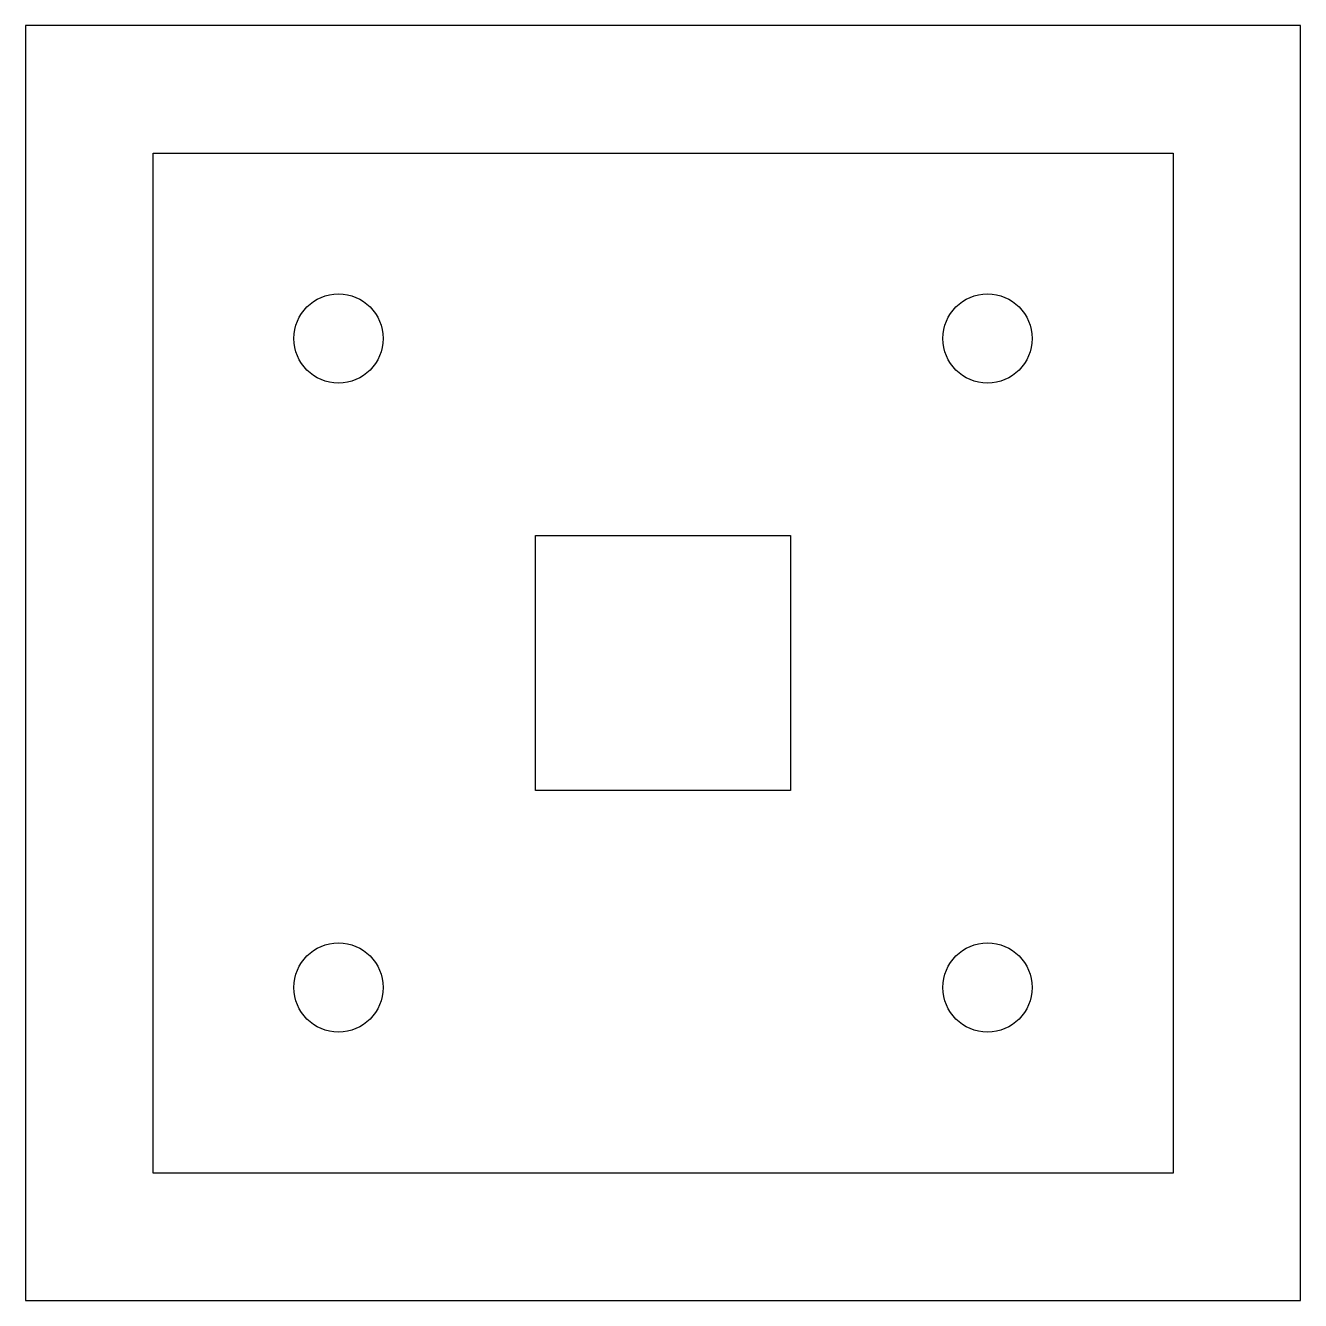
# Model space of a CAD drawing. Extents: x 0 to 50, y 0 to 50.
import ezdxf

# ---------------------------------------------------------------- set-up
doc = ezdxf.new("R2010")
doc.units = 0
doc.layers.get('0').update_dxf_attribs({"linetype": 'continuous'})

# ---------------------------------------------------------------- blocks, each defined once
blk = doc.blocks.new('BODY002')
at = {"color": 0}
for p, q in [((0, 50), (0, 0)), ((50, 50), (0, 50)), ((50, 0), (50, 50)), ((5, 5), (5, 45)), ((5, 45), (45, 45)), ((45, 45), (45, 5)), ((20, 20), (20, 30)), ((20, 30), (30, 30)), ((30, 30), (30, 20)), ((30, 20), (20, 20)), ((45, 5), (5, 5)), ((0, 0), (50, 0))]:
    blk.add_line(p, q, dxfattribs=at)
for centre in [(12.275, 37.725), (37.725, 37.725), (12.275, 12.275), (37.725, 12.275)]:
    blk.add_circle(centre, 1.75, dxfattribs=at)

msp = doc.modelspace()

# ---------------------------------------------------------------- block references
at = {"color": 0}
msp.add_blockref('BODY002', (0, 0), dxfattribs=at)

doc.saveas('drawing.dxf')
